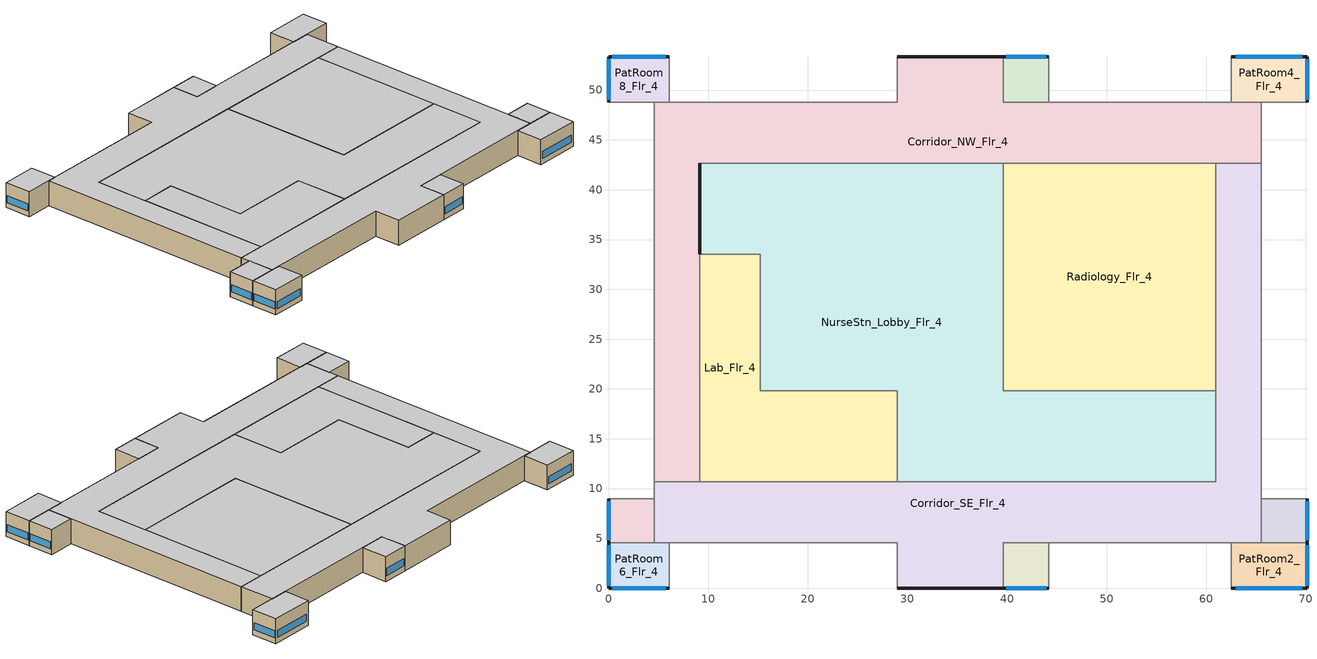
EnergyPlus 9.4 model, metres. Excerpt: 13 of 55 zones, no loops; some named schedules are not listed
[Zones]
Corridor_NW_Flr_4
 floor adiabatic (int_slab_floor): 4.57,10.67 4.57,48.77 28.96,48.77 28.96,53.34 39.62,53.34 39.62,48.77 65.53,48.77 65.53,42.67 9.14,42.67 9.14,10.67 z12.8
 wall outside (Air_Wall): 9.14,33.58 9.14,42.67 z12.8:17.07
 wall outside (res_ext_wall): 39.62,53.34 28.96,53.34 z12.8:17.07
 wall adiabatic (int_wall): 28.96,53.34 28.96,48.77 4.57,48.77 4.57,10.67 / 65.53,42.67 65.53,48.77 39.62,48.77 39.62,53.34 z12.8:17.07
 wall to Radiology_Flr_4 (int_wall): 39.62,42.67 60.96,42.67 z12.8:17.07
 wall to NurseStn_Lobby_Flr_4 (Air_Wall): 9.14,42.67 39.62,42.67 z12.8:17.07
 wall to Lab_Flr_4 (int_wall): 9.14,10.67 9.14,33.58 z12.8:17.07
 wall to Corridor_SE_Flr_4 (Air_Wall): 60.96,42.67 65.53,42.67 / 4.57,10.67 9.14,10.67 z12.8:17.07
 ceiling adiabatic (int_slab_ceiling): 4.57,10.67 9.14,10.67 9.14,42.67 65.53,42.67 65.53,48.77 39.62,48.77 39.62,53.34 28.96,53.34 28.96,48.77 4.57,48.77 z17.07
Corridor_SE_Flr_4
 floor adiabatic (int_slab_floor): 4.57,4.57 4.57,10.67 60.96,10.67 60.96,42.67 65.53,42.67 65.53,4.57 39.62,4.57 39.62,0 28.96,0 28.96,4.57 z12.8
 wall outside (res_ext_wall): 28.96,0 39.62,0 z12.8:17.07
 wall adiabatic (int_wall): 39.62,0 39.62,4.57 65.53,4.57 65.53,42.67 / 4.57,10.67 4.57,4.57 28.96,4.57 28.96,0 z12.8:17.07
 wall to NurseStn_Lobby_Flr_4 (Air_Wall): 60.96,19.81 60.96,10.67 28.96,10.67 z12.8:17.07
 wall to Radiology_Flr_4 (int_wall): 60.96,42.67 60.96,19.81 z12.8:17.07
 wall to Lab_Flr_4 (int_wall): 28.96,10.67 9.14,10.67 z12.8:17.07
 ceiling adiabatic (int_slab_ceiling): 4.57,4.57 28.96,4.57 28.96,0 39.62,0 39.62,4.57 65.53,4.57 65.53,42.67 60.96,42.67 60.96,10.67 4.57,10.67 z17.07
Lab_Flr_4
 floor adiabatic (int_slab_floor): 9.14,33.53 15.24,33.53 15.24,19.81 28.96,19.81 28.96,10.67 9.14,10.67 z12.8
 wall to NurseStn_Lobby_Flr_4 (int_wall): 28.96,10.67 28.96,19.81 15.24,19.81 15.24,33.53 9.14,33.53 z12.8:17.07
 ceiling adiabatic (int_slab_ceiling): 9.14,33.53 9.14,10.67 28.96,10.67 28.96,19.81 15.24,19.81 15.24,33.53 z17.07
NurseStn_Lobby_Flr_4
 floor adiabatic (int_slab_floor): 9.14,42.67 39.62,42.67 39.62,19.81 60.96,19.81 60.96,10.67 28.96,10.67 28.96,19.81 15.24,19.81 15.24,33.53 9.14,33.53 z12.8
 wall outside (Air_Wall): 9.14,42.67 9.14,33.53 z12.8:17.07
 wall to Radiology_Flr_4 (int_wall): 60.96,19.81 39.62,19.81 39.62,42.67 z12.8:17.07
 ceiling adiabatic (int_slab_ceiling): 9.14,42.67 9.14,33.53 15.24,33.53 15.24,19.81 28.96,19.81 28.96,10.67 60.96,10.67 60.96,19.81 39.62,19.81 39.62,42.67 z17.07
PatRoom1_Mult10_Flr_4
 floor adiabatic (int_slab_floor): 44.2,4.57 44.2,0 39.62,0 39.62,4.57 z12.8
 wall outside (res_ext_wall): 39.62,0 44.2,0 z12.8:17.07
 wall adiabatic (int_wall): 44.2,0 44.2,4.57 39.62,4.57 39.62,0 z12.8:17.07
 window (Window_U_0.42_SHGC_0.40): 39.9,0 43.92,0 z13.72:14.94
 ceiling adiabatic (int_slab_ceiling): 39.62,4.57 39.62,0 44.2,0 44.2,4.57 z17.07
PatRoom2_Flr_4
 floor adiabatic (int_slab_floor): 70.1,4.57 70.1,0 62.48,0 62.48,4.57 z12.8
 wall outside (res_ext_wall): 62.48,0 70.1,0 70.1,4.57 z12.8:17.07
 wall adiabatic (int_wall): 70.1,4.57 62.48,4.57 62.48,0 z12.8:17.07
 window (Window_U_0.40_SHGC_0.38): 70.1,0.27 70.1,4.3 z13.72:14.94
 window (Window_U_0.42_SHGC_0.40): 62.94,0 69.65,0 z13.72:14.94
 ceiling adiabatic (int_slab_ceiling): 62.48,4.57 62.48,0 70.1,0 70.1,4.57 z17.07
PatRoom3_Mult10_Flr_4
 floor adiabatic (int_slab_floor): 70.1,8.99 70.1,4.57 65.53,4.57 65.53,8.99 z12.8
 wall outside (res_ext_wall): 70.1,4.57 70.1,8.99 z12.8:17.07
 wall adiabatic (int_wall): 70.1,8.99 65.53,8.99 65.53,4.57 70.1,4.57 z12.8:17.07
 window (Window_U_0.40_SHGC_0.38): 70.1,4.84 70.1,8.73 z13.72:14.94
 ceiling adiabatic (int_slab_ceiling): 65.53,8.99 65.53,4.57 70.1,4.57 70.1,8.99 z17.07
PatRoom4_Flr_4
 floor adiabatic (int_slab_floor): 70.1,53.34 70.1,48.77 62.48,48.77 62.48,53.34 z12.8
 wall outside (res_ext_wall): 70.1,48.77 70.1,53.34 62.48,53.34 z12.8:17.07
 wall adiabatic (int_wall): 62.48,53.34 62.48,48.77 70.1,48.77 z12.8:17.07
 window (Window_U_0.40_SHGC_0.38): 70.1,49.04 70.1,53.07 / 69.65,53.34 62.94,53.34 z13.72:14.94
 ceiling adiabatic (int_slab_ceiling): 62.48,53.34 62.48,48.77 70.1,48.77 70.1,53.34 z17.07
PatRoom5_Mult10_Flr_4
 floor adiabatic (int_slab_floor): 44.2,53.34 44.2,48.77 39.62,48.77 39.62,53.34 z12.8
 wall outside (res_ext_wall): 44.2,53.34 39.62,53.34 z12.8:17.07
 wall adiabatic (int_wall): 39.62,53.34 39.62,48.77 44.2,48.77 44.2,53.34 z12.8:17.07
 window (Window_U_0.40_SHGC_0.38): 43.92,53.34 39.9,53.34 z13.72:14.94
 ceiling adiabatic (int_slab_ceiling): 39.62,53.34 39.62,48.77 44.2,48.77 44.2,53.34 z17.07
PatRoom6_Flr_4
 floor adiabatic (int_slab_floor): 6.1,4.57 6.1,0 0,0 0,4.57 z12.8
 wall outside (res_ext_wall): 0,4.57 0,0 6.1,0 z12.8:17.07
 wall adiabatic (int_wall): 6.1,0 6.1,4.57 0,4.57 z12.8:17.07
 window (Window_U_0.42_SHGC_0.40): 0.37,0 5.73,0 z13.72:14.94
 window (Window_U_0.40_SHGC_0.38): 0,4.3 0,0.27 z13.72:14.94
 ceiling adiabatic (int_slab_ceiling): 0,4.57 0,0 6.1,0 6.1,4.57 z17.07
PatRoom7_Mult10_Flr_4
 floor adiabatic (int_slab_floor): 4.57,8.99 4.57,4.57 0,4.57 0,8.99 z12.8
 wall outside (res_ext_wall): 0,8.99 0,4.57 z12.8:17.07
 wall adiabatic (int_wall): 0,4.57 4.57,4.57 4.57,8.99 0,8.99 z12.8:17.07
 window (Window_U_0.40_SHGC_0.38): 0,8.73 0,4.84 z13.72:14.94
 ceiling adiabatic (int_slab_ceiling): 0,8.99 0,4.57 4.57,4.57 4.57,8.99 z17.07
PatRoom8_Flr_4
 floor adiabatic (int_slab_floor): 6.1,53.34 6.1,48.77 0,48.77 0,53.34 z12.8
 wall outside (res_ext_wall): 6.1,53.34 0,53.34 0,48.77 z12.8:17.07
 wall adiabatic (int_wall): 0,48.77 6.1,48.77 6.1,53.34 z12.8:17.07
 window (Window_U_0.40_SHGC_0.38): 5.73,53.34 0.37,53.34 / 0,53.07 0,49.04 z13.72:14.94
 ceiling adiabatic (int_slab_ceiling): 0,53.34 0,48.77 6.1,48.77 6.1,53.34 z17.07
Radiology_Flr_4
 floor adiabatic (int_slab_floor): 60.96,42.67 60.96,19.81 39.62,19.81 39.62,42.67 z12.8
 ceiling adiabatic (int_slab_ceiling): 39.62,42.67 39.62,19.81 60.96,19.81 60.96,42.67 z17.07
[Building]
Hospital: Loads convergence tolerance value=0.04; Maximum number of warmup days=25; Minimum number of warmup days=6; North axis=-90; Solar distribution=FullInteriorAndExterior; Temperature convergence tolerance value=0.2; Terrain=City
[Site:Location]
Denver-Aurora-Buckley.AFB_CO_USA WMO=724695: Elevation=1726; Latitude=39.72; Longitude=-104.75; Time zone=-7
[Site:WaterMainsTemperature]
Annual average outdoor air temperature=9.95; Calculation method=Correlation; Maximum difference in monthly average outdoor air temperatures=23.7
[SizingPeriod:DesignDay] Barometric pressure=82237; Day of month=21; Daylight saving time indicator=No; Dry bulb temperature range modifier type=DefaultMultipliers; Humidity condition type=WetBulb; Rain indicator=No; Snow indicator=No
Name | Ashrae clear sky optical depth for beam irradiance taub | Ashrae clear sky optical depth for diffuse irradiance taud | Daily dry bulb temperature range | Day type | Maximum dry bulb temperature | Month | Solar model indicator | Wetbulb or dewpoint at maximum dry bulb | Wind direction | Wind speed | Sky clearness
Denver-Aurora-Buckley.AFB_CO_USA Ann Clg .4% Condns DB=>MWB | 0.423 | 2.02 | 14.8 | SummerDesignDay | 33.9 | 7 | ASHRAETau | 15 | 30 | 3.6
Denver-Aurora-Buckley.AFB_CO_USA Ann Htg 99.6% Condns DB |  |  | 0 | WinterDesignDay | -17.9 | 12 | ASHRAEClearSky | -17.9 | 180 | 2.5 | 0
[Construction]
Air_Wall: Air_Wall_Material
InteriorFurnishings: Std Wood 6inch
Window_U_0.40_SHGC_0.38: Glass_8652_LayerAvg, Gap_1_W_0_0127, Glass_102_LayerAvg
Window_U_0.42_SHGC_0.40: LoE TINT 6MM, AIR 6MM, CLEAR 6MM
int_slab_ceiling: CP02 CARPET PAD, 100mm Normalweight concrete floor
int_slab_floor: 100mm Normalweight concrete floor, CP02 CARPET PAD
int_wall: G01 13mm gypsum board, G01 13mm gypsum board
res_ext_wall: 200mm Normalweight concrete wall, Res_Exterior_Wall_Insulation, G01 13mm gypsum board
[Material]
Name | Conductivity | Density | Roughness | Specific heat | Thickness | Solar absorptance | Thermal absorptance | Visible absorptance
100mm Normalweight concrete floor | 2.31 | 2322 | MediumRough | 832 | 0.1016
200mm Normalweight concrete wall | 2.31 | 2322 | MediumRough | 832 | 0.2032
G01 13mm gypsum board | 0.16 | 800 | Smooth | 1090 | 0.0127 | 0.7 | 0.9 | 0.5
Std Wood 6inch | 0.12 | 540 | MediumSmooth | 1210 | 0.15 | 0.7 | 0.9 | 0.7
[Material:NoMass] Solar absorptance=0.7; Thermal absorptance=0.9
Name | Roughness | Thermal resistance | Visible absorptance
Air_Wall_Material | Rough | 0.207949
CP02 CARPET PAD | VeryRough | 0.21648 | 0.8
Res_Exterior_Wall_Insulation | MediumSmooth | 1.88434 | 0.7
[WindowMaterial:Gas] Gas type=Air
Name | Thickness
AIR 6MM | 0.0063
Gap_1_W_0_0127 | 0.0127
[WindowMaterial:Glazing] Front side infrared hemispherical emissivity=0.84; Infrared transmittance at normal incidence=0; Optical data type=SpectralAverage
Name | Back side infrared hemispherical emissivity | Back side solar reflectance at normal incidence | Back side visible reflectance at normal incidence | Conductivity | Front side solar reflectance at normal incidence | Front side visible reflectance at normal incidence | Solar transmittance at normal incidence | Thickness | Visible transmittance at normal incidence
CLEAR 6MM | 0.84 | 0.071 | 0.08 | 0.9 | 0.071 | 0.08 | 0.775 | 0.006 | 0.881
Glass_102_LayerAvg | 0.84 | 0.0748545 | 0.082564 | 1 | 0.0747638 | 0.082563 | 0.833848 | 0.003048 | 0.89926
Glass_8652_LayerAvg | 0.39 | 0.462105 | 0.306829 | 0.962 | 0.298987 | 0.209449 | 0.343691 | 0.003059 | 0.487937
LoE TINT 6MM | 0.1 | 0.2 | 0.054 | 0.9 | 0.093 | 0.035 | 0.36 | 0.006 | 0.5
[ElectricEquipment] Design level calculation method=EquipmentLevel; End use subcategory=MiscPlug; Fraction latent=0; Fraction lost=0; Fraction radiant=0.5
Name | Zone or zonelist | Design level | Schedule
Lab_Flr_4_MiscPlug_Equip | Lab_Flr_4 | 11395.9 | BLDG_EQUIP_SCH
NurseStn_Lobby_Flr_4_MiscPlug_Equip | NurseStn_Lobby_Flr_4 | 10136 | BLDG_EQUIP_EXTD_SCH
PatRoom1_Mult10_Flr_4_MiscPlug_Equip | PatRoom1_Mult10_Flr_4 | 449.8365 | BLDG_EQUIP_EXTD_SCH
PatRoom2_Flr_4_MiscPlug_Equip | PatRoom2_Flr_4 | 749.7275 | BLDG_EQUIP_EXTD_SCH
PatRoom3_Mult10_Flr_4_MiscPlug_Equip | PatRoom3_Mult10_Flr_4 | 434.8813 | BLDG_EQUIP_EXTD_SCH
PatRoom4_Flr_4_MiscPlug_Equip | PatRoom4_Flr_4 | 749.7275 | BLDG_EQUIP_EXTD_SCH
PatRoom5_Mult10_Flr_4_MiscPlug_Equip | PatRoom5_Mult10_Flr_4 | 449.8365 | BLDG_EQUIP_EXTD_SCH
PatRoom6_Flr_4_MiscPlug_Equip | PatRoom6_Flr_4 | 599.782 | BLDG_EQUIP_EXTD_SCH
PatRoom7_Mult10_Flr_4_MiscPlug_Equip | PatRoom7_Mult10_Flr_4 | 434.8813 | BLDG_EQUIP_EXTD_SCH
PatRoom8_Flr_4_MiscPlug_Equip | PatRoom8_Flr_4 | 599.782 | BLDG_EQUIP_EXTD_SCH
Radiology_Flr_4_MiscPlug_Equip | Radiology_Flr_4 | 52499.9 | BLDG_EQUIP_SCH
[Exterior:FuelEquipment] Fuel use type=Electricity
Name | Design level | End use subcategory | Schedule
Elevators | 162963 | Elevators | BLDG_ELEVATORS
Elevators_Lights_Fan | 501 | General | ELEV_LIGHT_FAN_SCH_ADD_DF
[Exterior:Lights]
Exterior_Lights: Control option=AstronomicalClock; Design level=9863; End use subcategory=General; Schedule=Exterior_Lgt_ALWAYS_ON
[InternalMass] Construction=InteriorFurnishings
Name | Zone or zonelist | Surface area
Corridor_NW_Flr_4_InternalMass_1 | Corridor_NW_Flr_4 | 1133.42
Corridor_SE_Flr_4_InternalMass_1 | Corridor_SE_Flr_4 | 1133.42
Lab_Flr_4_InternalMass_1 | Lab_Flr_4 | 529.5473
NurseStn_Lobby_Flr_4_InternalMass_1 | NurseStn_Lobby_Flr_4 | 1811.61
PatRoom1_Mult10_Flr_4_InternalMass_1 | PatRoom1_Mult10_Flr_4 | 41.8064
PatRoom2_Flr_4_InternalMass_1 | PatRoom2_Flr_4 | 69.6773
PatRoom3_Mult10_Flr_4_InternalMass_1 | PatRoom3_Mult10_Flr_4 | 40.4165
PatRoom4_Flr_4_InternalMass_1 | PatRoom4_Flr_4 | 69.6773
PatRoom5_Mult10_Flr_4_InternalMass_1 | PatRoom5_Mult10_Flr_4 | 41.8064
PatRoom6_Flr_4_InternalMass_1 | PatRoom6_Flr_4 | 55.7418
PatRoom7_Mult10_Flr_4_InternalMass_1 | PatRoom7_Mult10_Flr_4 | 40.4165
PatRoom8_Flr_4_InternalMass_1 | PatRoom8_Flr_4 | 55.7418
Radiology_Flr_4_InternalMass_1 | Radiology_Flr_4 | 975.4819
[Lights] Design level calculation method=Watts/Area; End use subcategory=General Lights; Fraction radiant=0.7; Fraction replaceable=1; Fraction visible=0.2; Return air fraction=0; Return air fraction calculated from plenum temperature=No
Name | Zone or zonelist | Schedule | Watts per zone floor area
Corridor_NW_Flr_4_Lights | Corridor_NW_Flr_4 | BLDG_LIGHT_CORRIDOR_SCH | 9.9028
Corridor_SE_Flr_4_Lights | Corridor_SE_Flr_4 | BLDG_LIGHT_CORRIDOR_SCH | 9.9028
Lab_Flr_4_Lights | Lab_Flr_4 | BLDG_LIGHT_SCH | 15.6077
NurseStn_Lobby_Flr_4_Lights | NurseStn_Lobby_Flr_4 | BLDG_LIGHT_NURSEFLR234_SCH | 9.94585
PatRoom1_Mult10_Flr_4_Lights | PatRoom1_Mult10_Flr_4 | BLDG_LIGHT_EXTD_SCH | 6.67362
PatRoom2_Flr_4_Lights | PatRoom2_Flr_4 | BLDG_LIGHT_EXTD_SCH | 6.67362
PatRoom3_Mult10_Flr_4_Lights | PatRoom3_Mult10_Flr_4 | BLDG_LIGHT_EXTD_SCH | 6.67362
PatRoom4_Flr_4_Lights | PatRoom4_Flr_4 | BLDG_LIGHT_EXTD_SCH | 6.67362
PatRoom5_Mult10_Flr_4_Lights | PatRoom5_Mult10_Flr_4 | BLDG_LIGHT_EXTD_SCH | 6.67362
PatRoom6_Flr_4_Lights | PatRoom6_Flr_4 | BLDG_LIGHT_EXTD_SCH | 6.67362
PatRoom7_Mult10_Flr_4_Lights | PatRoom7_Mult10_Flr_4 | BLDG_LIGHT_EXTD_SCH | 6.67362
PatRoom8_Flr_4_Lights | PatRoom8_Flr_4 | BLDG_LIGHT_EXTD_SCH | 6.67362
Radiology_Flr_4_Lights | Radiology_Flr_4 | BLDG_LIGHT_RADIOLOGY_SCH | 11.4097
[People] Activity level schedule=ACTIVITY_SCH; Air velocity schedule=AIR_VELO_SCH; Clothing insulation calculation method=ClothingInsulationSchedule; Clothing insulation schedule=CLOTHING_SCH; Enable ashrae 55 comfort warnings=No; Fraction radiant=0.3; Mean radiant temperature calculation type=ZoneAveraged; Number of people calculation method=People; Sensible heat fraction=Autocalculate; Thermal comfort model 1 type=Fanger; Work efficiency schedule=WORK_EFF_SCH
Name | Zone or zonelist | Number of people | Number of people schedule
Corridor_NW_Flr_4 | Corridor_NW_Flr_4 | 6.0978 | BLDG_OCC_EXTD_SCH
Corridor_SE_Flr_4 | Corridor_SE_Flr_4 | 6.0978 | BLDG_OCC_EXTD_SCH
Lab_Flr_4 | Lab_Flr_4 | 14.2446 | BLDG_OCC_SCH
NurseStn_Lobby_Flr_4 | NurseStn_Lobby_Flr_4 | 12.9952 | BLDG_OCC_EXTD_SCH
PatRoom1_Mult10_Flr_4 | PatRoom1_Mult10_Flr_4 | 1.1244 | BLDG_OCC_EXTD_SCH
PatRoom2_Flr_4 | PatRoom2_Flr_4 | 1.8744 | BLDG_OCC_EXTD_SCH
PatRoom3_Mult10_Flr_4 | PatRoom3_Mult10_Flr_4 | 1.0873 | BLDG_OCC_EXTD_SCH
PatRoom4_Flr_4 | PatRoom4_Flr_4 | 1.8744 | BLDG_OCC_EXTD_SCH
PatRoom5_Mult10_Flr_4 | PatRoom5_Mult10_Flr_4 | 1.1244 | BLDG_OCC_EXTD_SCH
PatRoom6_Flr_4 | PatRoom6_Flr_4 | 1.4994 | BLDG_OCC_EXTD_SCH
PatRoom7_Mult10_Flr_4 | PatRoom7_Mult10_Flr_4 | 1.0873 | BLDG_OCC_EXTD_SCH
PatRoom8_Flr_4 | PatRoom8_Flr_4 | 1.4994 | BLDG_OCC_EXTD_SCH
Radiology_Flr_4 | Radiology_Flr_4 | 26.2404 | BLDG_OCC_SCH
[SurfaceProperty:OtherSideCoefficients] Combined convective radiative film coefficient=0; Constant temperature=1; Constant temperature coefficient=1; External dry bulb temperature coefficient=0; Ground temperature coefficient=0; Period of sinusoidal variation=24; Sinusoidal variation of constant temperature coefficient=No; Wind speed coefficient=0; Zone air temperature coefficient=0
Name | Constant temperature schedule
surfPropOthSdCoefBasementAvgFloor | scheduleOSCBasementFloorTemp
surfPropOthSdCoefBasementAvgWall | scheduleOSCBasementWallSurfaceTemp
surfPropOthSdCoefBasementLowerWall | scheduleOSCBasementLowerWallTemp
surfPropOthSdCoefBasementUpperWall | scheduleOSCBasementUpperWallTemp
[Zone] Ceiling height=4.2683; Floor area=Autocalculate; Part of total floor area=Yes; Type=1
Name | Multiplier | Volume
Corridor_NW_Flr_4; Corridor_SE_Flr_4 | 1 | 2418.88
Lab_Flr_4 | 1 | 1129.43
NurseStn_Lobby_Flr_4 | 1 | 3866.22
PatRoom1_Mult10_Flr_4; PatRoom5_Mult10_Flr_4 | 10 | 89.21
PatRoom2_Flr_4; PatRoom4_Flr_4 | 1 | 148.71
PatRoom3_Mult10_Flr_4; PatRoom7_Mult10_Flr_4 | 10 | 86.26
PatRoom6_Flr_4; PatRoom8_Flr_4 | 1 | 118.96
Radiology_Flr_4 | 1 | 2081.82
[ZoneInfiltration:DesignFlowRate] Constant term coefficient=0; Design flow rate calculation method=Flow/ExteriorArea; Flow per exterior surface area=0.00056896; Schedule=INFIL_SCH_PNNL; Temperature term coefficient=0; Velocity squared term coefficient=0; Velocity term coefficient=0.224
Name | Zone or zonelist
Corridor_NW_Flr_4_Infiltration | Corridor_NW_Flr_4
Corridor_SE_Flr_4_Infiltration | Corridor_SE_Flr_4
Lab_Flr_4_Infiltration | Lab_Flr_4
NurseStn_Lobby_Flr_4_Infiltration | NurseStn_Lobby_Flr_4
PatRoom1_Mult10_Flr_4_Infiltration | PatRoom1_Mult10_Flr_4
PatRoom2_Flr_4_Infiltration | PatRoom2_Flr_4
PatRoom3_Mult10_Flr_4_Infiltration | PatRoom3_Mult10_Flr_4
PatRoom4_Flr_4_Infiltration | PatRoom4_Flr_4
PatRoom5_Mult10_Flr_4_Infiltration | PatRoom5_Mult10_Flr_4
PatRoom6_Flr_4_Infiltration | PatRoom6_Flr_4
PatRoom7_Mult10_Flr_4_Infiltration | PatRoom7_Mult10_Flr_4
PatRoom8_Flr_4_Infiltration | PatRoom8_Flr_4
Radiology_Flr_4_Infiltration | Radiology_Flr_4
[Schedule:Compact]
BLDG_ELEVATORS: Through: 12/31, For: SummerDesignDay, Until: 24:00, 1, For: WinterDesignDay, Until: 24:00, 0.2, For: Weekdays, Until: 07:00, 0.2, Until: 08:00, 0.5, Until: 09:00, 0.75, Until: 10:00, 1, Until: 11:00, 1, Until: 12:00, 1, Until: 13:00, 0.75, Until: 14:00, 1, Until: 15:00, 1, Until: 16:00, 1, Until: 17:00, 1, Until: 18:00, 1, Until: 19:00, 0.52, Until: 20:00, 0.52, Until: 21:00, 0.52, Until: 22:00, 0.28, Until: 24:00, 0.2, For: Saturday, Until: 07:00, 0.2, Until: 08:00, 0.4, Until: 09:00, 0.46, Until: 10:00, 0.7, Until: 11:00, 0.7, Until: 12:00, 0.7, Until: 13:00, 0.51, Until: 14:00, 0.51, Until: 15:00, 0.51, Until: 16:00, 0.51, Until: 17:00, 0.51, Until: 18:00, 0.25, Until: 24:00, 0.2, For: AllOtherDays, Until: 08:00, 0.2, Until: 16:00, 0.4, Until: 24:00, 0.2
BLDG_EQUIP_EXTD_SCH: Through: 12/31, For: Weekdays, Until: 07:00, 0.4, Until: 08:00, 0.7, Until: 16:00, 0.9, Until: 23:00, 0.6, Until: 24:00, 0.4, For: SummerDesignDay, Until: 24:00, 1, For: WinterDesignDay, Until: 24:00, 0, For: Saturday, Until: 07:00, 0.4, Until: 08:00, 0.5, Until: 18:00, 0.65, Until: 24:00, 0.4, For: Sunday Holidays AllOtherDays, Until: 08:00, 0.4, Until: 16:00, 0.6, Until: 24:00, 0.4
BLDG_EQUIP_SCH: Through: 12/31, For: Weekdays, Until: 07:00, 0.349268, Until: 08:00, 0.681801, Until: 16:00, 0.876602, Until: 22:00, 0.584401, Until: 23:00, 0.523902, Until: 24:00, 0.349268, For: SummerDesignDay, Until: 24:00, 1, For: WinterDesignDay, Until: 24:00, 0, For: Saturday, Until: 07:00, 0.349268, Until: 08:00, 0.487001, Until: 18:00, 0.633101, Until: 24:00, 0.349268, For: Sunday Holidays AllOtherDays, Until: 08:00, 0.261951, Until: 16:00, 0.349268, Until: 24:00, 0.261951
BLDG_LIGHT_CORRIDOR_SCH: Through: 12/31, For: Weekdays, Until: 8:00, 0.4806, Until: 16:00, 0.86508, Until: 24:00, 0.4806, For: SummerDesignDay, Until: 24:00, 1, For: WinterDesignDay, Until: 24:00, 0, For: Saturday, Until: 8:00, 0.4806, Until: 18:00, 0.76896, Until: 24:00, 0.4806, For: Sunday Holidays AllOtherDays, Until: 8:00, 0.4806, Until: 16:00, 0.67284, Until: 24:00, 0.4806
BLDG_LIGHT_SCH: Through: 12/31, For: Weekdays, Until: 7:00, 0.1, Until: 8:00, 0.5, Until: 16:00, 0.9, Until: 23:00, 0.3, Until: 24:00, 0.1, For: SummerDesignDay, Until: 24:00, 1, For: WinterDesignDay, Until: 24:00, 0, For: Saturday, Until: 7:00, 0.1, Until: 8:00, 0.2, Until: 18:00, 0.4, Until: 24:00, 0.1, For: Sunday Holidays AllOtherDays, Until: 8:00, 0.05, Until: 16:00, 0.1, Until: 24:00, 0.05
ELEV_LIGHT_FAN_SCH_ADD_DF: Through: 12/31, For: SummerDesignDay, Until: 24:00, 1, For: WinterDesignDay, Until: 24:00, 0.2, For: Weekdays, Until: 07:00, 0.2, Until: 08:00, 0.5, Until: 09:00, 1, Until: 10:00, 1, Until: 11:00, 1, Until: 12:00, 1, Until: 13:00, 1, Until: 14:00, 1, Until: 15:00, 1, Until: 16:00, 1, Until: 17:00, 1, Until: 18:00, 1, Until: 19:00, 0.52, Until: 20:00, 0.52, Until: 21:00, 0.52, Until: 22:00, 0.28, Until: 24:00, 0.2, For: Saturday, Until: 07:00, 0.2, Until: 08:00, 0.4, Until: 09:00, 0.46, Until: 10:00, 0.7, Until: 11:00, 0.7, Until: 12:00, 0.7, Until: 13:00, 0.51, Until: 14:00, 0.51, Until: 15:00, 0.51, Until: 16:00, 0.51, Until: 17:00, 0.51, Until: 18:00, 0.25, Until: 24:00, 0.2, For: AllOtherDays, Until: 08:00, 0.2, Until: 16:00, 0.4, Until: 24:00, 0.2
Exterior_Lgt_ALWAYS_ON: Through: 12/31, For: AllDays, Until: 24:00, 1
